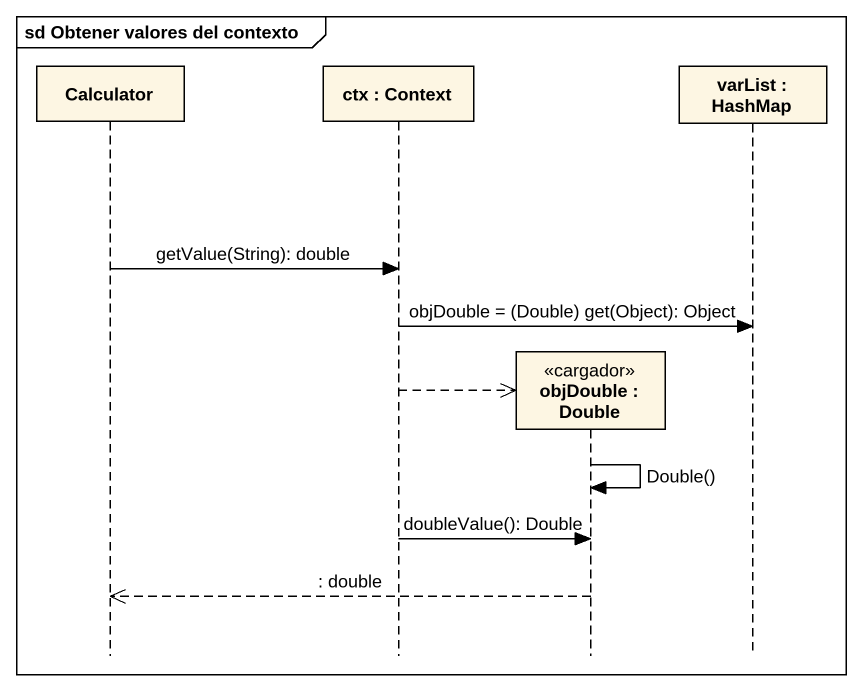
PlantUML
@startuml
mainframe sd Obtener valores del contexto
hide footbox
participant Calculator
participant "ctx : Context" as ctx
participant "objDouble : Double" as objDouble <<cargador>>
participant "varList : HashMap" as varList

Calculator -> ctx : getValue(String): double
ctx -> varList : objDouble = (Double) get(Object): Object
ctx -->> objDouble **
objDouble -> objDouble : Double()
ctx -> objDouble : doubleValue(): Double
objDouble -->> Calculator : : double
@enduml
